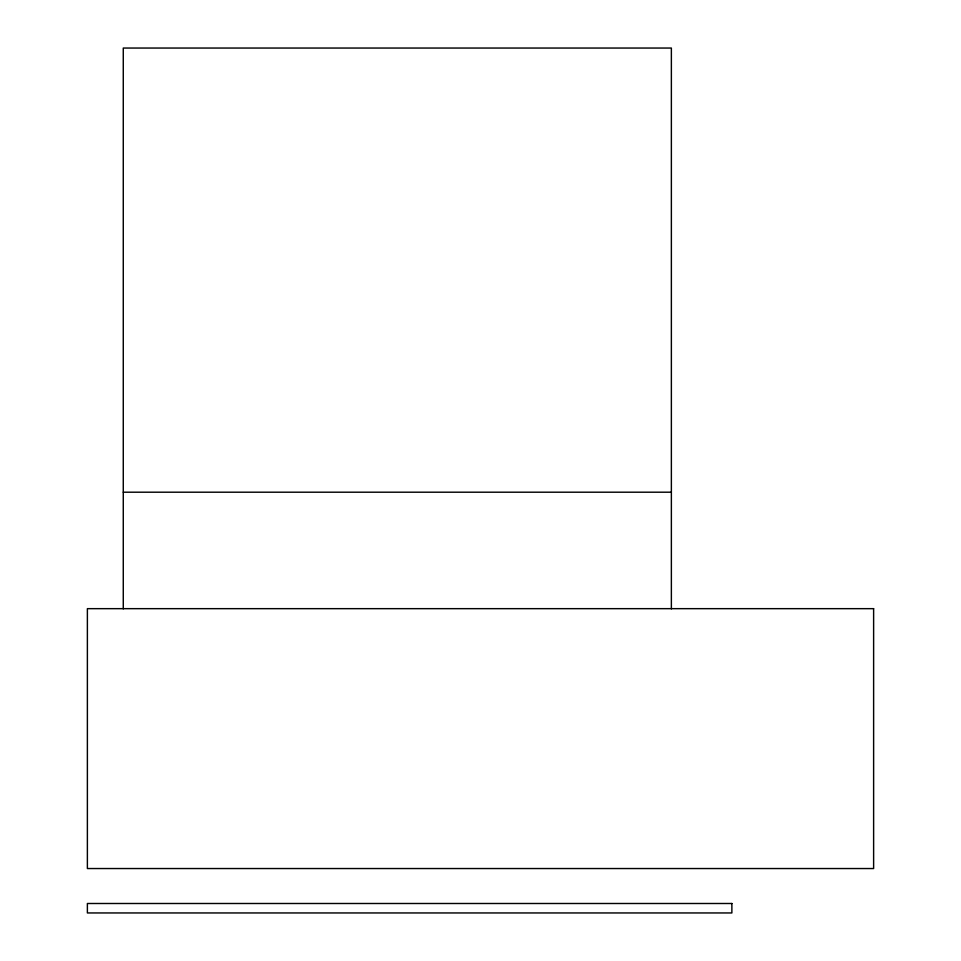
<?xml version="1.0" encoding="UTF-8"?>
<svg xmlns="http://www.w3.org/2000/svg" width="961" height="961" viewBox="0 0 961 961"><rect width="100%" height="100%" fill="white"/><g stroke="black" fill="none" stroke-linecap="round" stroke-linejoin="round"><path stroke-width="1.44" d="M123.272 492.2L671.367 492.2M671.367 608.878L671.367 48.05L123.272 48.05L123.272 608.878M873.621 608.661L87.379 608.661L87.379 868.54L873.621 868.54L873.621 608.661M731.874 903.496L87.379 903.496L87.379 912.95L731.874 912.95L731.874 903.496"/></g></svg>
